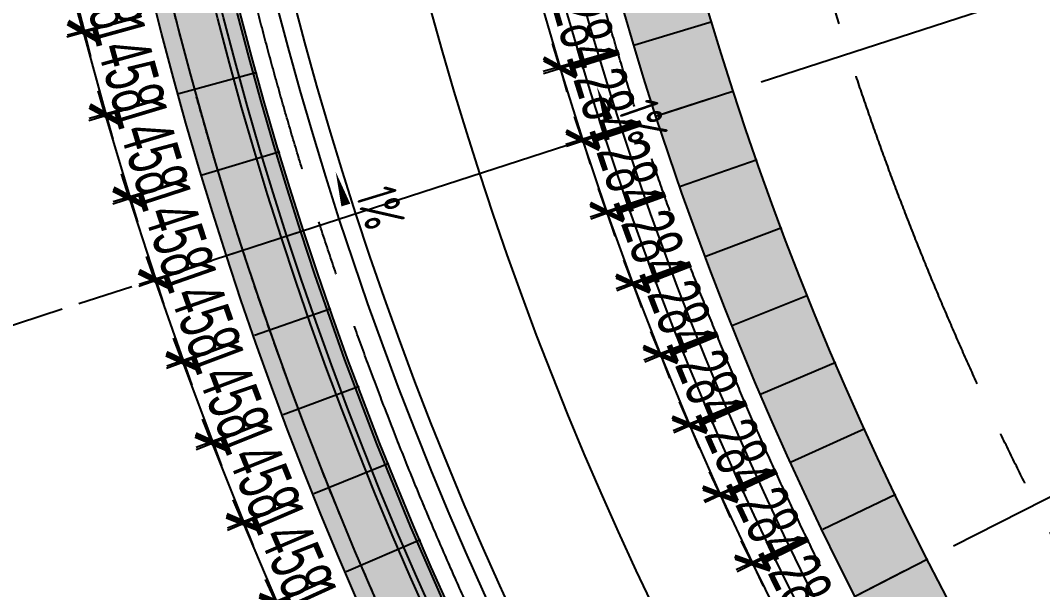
# Model space of a CAD drawing. Extents: x 104132 to 3338343, y -1228862 to 1409848.
# Drawn here: x 1695594 to 1713250, y 64637 to 74471 of the extents above; entities that cross this region are included whole.
import ezdxf

# ---------------------------------------------------------------- set-up
doc = ezdxf.new("R2010")
doc.units = 0
doc.linetypes.add('CENTER', pattern=[50.8, 31.75, -6.35, 6.35, -6.35])
doc.linetypes.add('CENTER2', pattern=[28.575, 19.05, -3.175, 3.175, -3.175])
doc.layers.get('0').update_dxf_attribs({"color": 8})
doc.layers.get('Defpoints').update_dxf_attribs({"color": 8})
for name, color, linetype in [('#幕墙线-平面', 8, 'Continuous'), ('#标注', 8, 'Continuous'), ('#轴线', 8, 'CENTER2'), ('A-ROOF-DRAN', 8, 'Continuous'), ('dim', 8, 'Continuous'), ('DIM_SYMB', 8, 'Continuous'), ('DOTE', 8, 'CENTER'), ('IEL-FINE', 8, 'Continuous'), ('分水线', 8, 'Continuous'), ('女儿墙', 8, 'Continuous')]:
    doc.layers.add(name, color=color, linetype=linetype)
doc.styles.add('JHZX', font='jrs.shx', dxfattribs={"width": 0.6, "bigfont": 'jhz.shx'})
doc.styles.add('XD2008', font='xd-hzs.shx', dxfattribs={"width": 0.7, "bigfont": 'xd-hztxt.shx'})
doc.dimstyles.new('JZBZ-300', dxfattribs={"dimscale": 300, "dimtxt": 3, "dimasz": 1.5, "dimexe": 1, "dimexo": 1, "dimgap": 0.5, "dimtad": 1, "dimdec": 0, "dimdsep": 46, "dimtxsty": 'JHZX', "dimblk1": 'ARCHTICK', "dimblk2": 'ARCHTICK', "dimsah": 1, "dimcen": 0, "dimclrd": 1, "dimclre": 1, "dimclrt": 2, "dimadec": 3, "dimazin": 2, "dimtfac": 1, "dimtdec": 0, "dimtix": 1, "dimtmove": 0, "dimatfit": 3, "dimfxl": 1, "dimtolj": 1, "dimlwd": -1, "dimlwe": -1, "dimarcsym": 1})

# ---------------------------------------------------------------- blocks, each defined once
blk = doc.blocks.new('_ARCHTICK')
at = {"color": 0, "linetype": 'ByBlock', "const_width": 0.15}
blk.add_lwpolyline([(-0.5, -0.5), (0.5, 0.5)], dxfattribs=at)
blk = doc.blocks.new('*D36')
at = {"layer": '#标注', "color": 1, "ltscale": 300, "transparency": 16777216}
for p, q in [((504305, -157983), (499367, -158766)), ((506796, -168359), (502041, -169904))]:
    blk.add_line(p, q, dxfattribs=at)
blk.add_arc((571468, -147346), 72700, 189, 198, dxfattribs=at)
at = {"layer": 'Defpoints', "color": 0, "ltscale": 300, "transparency": 16777216}
for p in [(571468, -147346), (504601, -157937), (500357, -162461), (507081, -168266)]:
    blk.add_point(p, dxfattribs=at)
at = {"layer": '#标注', "color": 1, "ltscale": 300, "transparency": 16777216, "xscale": 450, "yscale": 450, "zscale": 450}
for p, rotation in [((499663, -158719), 98.99999999999973), ((502326, -169811), 287.9999999999989)]:
    blk.add_blockref('_ARCHTICK', p, dxfattribs=dict(at, rotation=rotation))
at = {"layer": '#标注', "color": 2, "ltscale": 300, "transparency": 16777216, "insert": (501360, -164177), "char_height": 900, "attachment_point": 5, "rotation": 283.5, "style": 'JHZX'}
blk.add_mtext('\\A1;9°', dxfattribs=at)
blk = doc.blocks.new('*D37')
at = {"layer": '#标注', "color": 1, "ltscale": 300, "transparency": 16777216}
for p, q in [((506796, -168359), (502041, -169904)), ((510879, -178217), (506424, -180487))]:
    blk.add_line(p, q, dxfattribs=at)
blk.add_arc((571468, -147346), 72700, 198, 207, dxfattribs=at)
at = {"layer": 'Defpoints', "color": 0, "ltscale": 300, "transparency": 16777216}
for p in [(571468, -147346), (507081, -168266), (503597, -173399), (511147, -178081)]:
    blk.add_point(p, dxfattribs=at)
at = {"layer": '#标注', "color": 1, "ltscale": 300, "transparency": 16777216, "xscale": 450, "yscale": 450, "zscale": 450}
for p, rotation in [((502326, -169811), 107.9999999999992), ((506692, -180351), 297.0000000000004)]:
    blk.add_blockref('_ARCHTICK', p, dxfattribs=dict(at, rotation=rotation))
at = {"layer": '#标注', "color": 2, "ltscale": 300, "transparency": 16777216, "insert": (504856, -174937), "char_height": 900, "attachment_point": 5, "rotation": 292.5, "style": 'JHZX'}
blk.add_mtext('\\A1;9°', dxfattribs=at)
blk = doc.blocks.new('A$C49f573b4')
at = {"layer": '女儿墙'}
for radius in [63900, 63650]:
    blk.add_circle((0, 0), radius, dxfattribs=at)
blk = doc.blocks.new('*U481')
at = {"layer": '#幕墙线-平面', "ltscale": 300}
blk.add_line((63600, -63600), (65000, -63600), dxfattribs=at)
blk = doc.blocks.new('*U482')
at = {"layer": '#幕墙线-平面'}
for p, rotation in [((920082, -24477), 195.4285714285854), ((921454, -24082), 196.7142857142995), ((922816, -23656), 198.0000000000136), ((924168, -23200), 199.285714285728), ((925510, -22713), 200.5714285714421), ((926840, -22197), 201.8571428571557), ((928159, -21651), 203.1428571428692)]:
    blk.add_blockref('*U481', p, dxfattribs=dict(at, rotation=rotation))
blk = doc.blocks.new('*U483')
at = {"layer": '#幕墙线-平面', "ltscale": 300}
blk.add_line((55800, -55800), (57200, -55800), dxfattribs=at)
blk = doc.blocks.new('*U484')
at = {"layer": '#幕墙线-平面'}
for p, rotation in [((919211, -16611), 196.7142857142989), ((920406, -16238), 198.0000000000133), ((921592, -15838), 199.2857142857277), ((922769, -15411), 200.5714285714415), ((923936, -14958), 201.8571428571556), ((925093, -14479), 203.1428571428694), ((926239, -13974), 204.4285714285833), ((927373, -13443), 205.7142857142974), ((928495, -12887), 207.0000000000115)]:
    blk.add_blockref('*U483', p, dxfattribs=dict(at, rotation=rotation))
blk = doc.blocks.new('*D532')
at = {"layer": 'Defpoints', "color": 0, "ltscale": 300, "transparency": 16777216}
for p in [(843395, 11285), (843998, 9957), (842794, 9410)]:
    blk.add_point(p, dxfattribs=at)
at = {"layer": 'dim', "color": 1, "ltscale": 300, "transparency": 16777216}
for p, q in [((843122, 11161), (841917, 10614)), ((842191, 10738), (842004, 11148)), ((842191, 10738), (842794, 9410)), ((843725, 9833), (842521, 9286)), ((842794, 9410), (842980, 9001))]:
    blk.add_line(p, q, dxfattribs=at)
at = {"layer": 'dim', "color": 1, "ltscale": 300, "transparency": 16777216, "xscale": 450, "yscale": 450, "zscale": 450}
for p, rotation in [((842191, 10738), 294.4285714285905), ((842794, 9410), 114.4285714285906)]:
    blk.add_blockref('_ARCHTICK', p, dxfattribs=dict(at, rotation=rotation))
at = {"layer": 'dim', "color": 2, "ltscale": 300, "transparency": 16777216, "insert": (843038, 10322), "char_height": 900, "attachment_point": 5, "rotation": 294.4286, "style": 'JHZX'}
blk.add_mtext('\\A1;1458', dxfattribs=at)
blk = doc.blocks.new('*D533')
at = {"layer": 'Defpoints', "color": 0, "ltscale": 300, "transparency": 16777216}
for p in [(842837, 12633), (843410, 11292), (842194, 10772)]:
    blk.add_point(p, dxfattribs=at)
at = {"layer": 'dim', "color": 1, "ltscale": 300, "transparency": 16777216}
for p, q in [((842561, 12515), (841345, 11995)), ((841620, 12113), (841444, 12527)), ((841620, 12113), (842194, 10772)), ((843134, 11174), (841918, 10654)), ((842194, 10772), (842371, 10358))]:
    blk.add_line(p, q, dxfattribs=at)
at = {"layer": 'dim', "color": 1, "ltscale": 300, "transparency": 16777216, "xscale": 450, "yscale": 450, "zscale": 450}
for p, rotation in [((841620, 12113), 293.1428571428748), ((842194, 10772), 113.1428571428748)]:
    blk.add_blockref('_ARCHTICK', p, dxfattribs=dict(at, rotation=rotation))
at = {"layer": 'dim', "color": 2, "ltscale": 300, "transparency": 16777216, "insert": (842459, 11678), "char_height": 900, "attachment_point": 5, "rotation": 293.1429, "style": 'JHZX'}
blk.add_mtext('\\A1;1458', dxfattribs=at)
blk = doc.blocks.new('*D534')
at = {"layer": 'Defpoints', "color": 0, "ltscale": 300, "transparency": 16777216}
for p in [(842309, 13992), (842852, 12639), (841624, 12146)]:
    blk.add_point(p, dxfattribs=at)
at = {"layer": 'dim', "color": 1, "ltscale": 300, "transparency": 16777216}
for p, q in [((842031, 13881), (840803, 13388)), ((841081, 13500), (840914, 13918)), ((841081, 13500), (841624, 12146)), ((842574, 12527), (841346, 12035)), ((841624, 12146), (841792, 11729))]:
    blk.add_line(p, q, dxfattribs=at)
at = {"layer": 'dim', "color": 1, "ltscale": 300, "transparency": 16777216, "xscale": 450, "yscale": 450, "zscale": 450}
for p, rotation in [((841081, 13500), 291.8571428571602), ((841624, 12146), 111.8571428571602)]:
    blk.add_blockref('_ARCHTICK', p, dxfattribs=dict(at, rotation=rotation))
at = {"layer": 'dim', "color": 2, "ltscale": 300, "transparency": 16777216, "insert": (841910, 13046), "char_height": 900, "attachment_point": 5, "rotation": 291.8571, "style": 'JHZX'}
blk.add_mtext('\\A1;1458', dxfattribs=at)
blk = doc.blocks.new('*D535')
at = {"layer": 'Defpoints', "color": 0, "ltscale": 300, "transparency": 16777216}
for p in [(841812, 15364), (842324, 13998), (841086, 13533)]:
    blk.add_point(p, dxfattribs=at)
at = {"layer": 'dim', "color": 1, "ltscale": 300, "transparency": 16777216}
for p, q in [((841531, 15258), (840293, 14793)), ((840573, 14899), (840415, 15320)), ((840573, 14899), (841086, 13533)), ((842044, 13893), (840805, 13428)), ((841086, 13533), (841244, 13112))]:
    blk.add_line(p, q, dxfattribs=at)
at = {"layer": 'dim', "color": 1, "ltscale": 300, "transparency": 16777216, "xscale": 450, "yscale": 450, "zscale": 450}
for p, rotation in [((840573, 14899), 290.5714285714528), ((841086, 13533), 110.5714285714528)]:
    blk.add_blockref('_ARCHTICK', p, dxfattribs=dict(at, rotation=rotation))
at = {"layer": 'dim', "color": 2, "ltscale": 300, "transparency": 16777216, "insert": (841391, 14427), "char_height": 900, "attachment_point": 5, "rotation": 290.5714, "style": 'JHZX'}
blk.add_mtext('\\A1;1458', dxfattribs=at)
blk = doc.blocks.new('*D536')
at = {"layer": 'Defpoints', "color": 0, "ltscale": 300, "transparency": 16777216}
for p in [(841346, 16746), (841827, 15369), (840579, 14932)]:
    blk.add_point(p, dxfattribs=at)
at = {"layer": 'dim', "color": 1, "ltscale": 300, "transparency": 16777216}
for p, q in [((841063, 16647), (839814, 16210)), ((840097, 16309), (839948, 16733)), ((840097, 16309), (840579, 14932)), ((841544, 15270), (840296, 14833)), ((840579, 14932), (840727, 14507))]:
    blk.add_line(p, q, dxfattribs=at)
at = {"layer": 'dim', "color": 1, "ltscale": 300, "transparency": 16777216, "xscale": 450, "yscale": 450, "zscale": 450}
for p, rotation in [((840097, 16309), 289.285714285735), ((840579, 14932), 109.285714285735)]:
    blk.add_blockref('_ARCHTICK', p, dxfattribs=dict(at, rotation=rotation))
at = {"layer": 'dim', "color": 2, "ltscale": 300, "transparency": 16777216, "insert": (840904, 15819), "char_height": 900, "attachment_point": 5, "rotation": 289.2857, "style": 'JHZX'}
blk.add_mtext('\\A1;1458', dxfattribs=at)
blk = doc.blocks.new('*D537')
at = {"layer": 'Defpoints', "color": 0, "ltscale": 300, "transparency": 16777216}
for p in [(840911, 18138), (841361, 16751), (840103, 16342)]:
    blk.add_point(p, dxfattribs=at)
at = {"layer": 'dim', "color": 1, "ltscale": 300, "transparency": 16777216}
for p, q in [((840625, 18045), (839367, 17636)), ((839652, 17729), (839513, 18157)), ((839652, 17729), (840103, 16342)), ((841076, 16658), (839818, 16249)), ((840103, 16342), (840242, 15914))]:
    blk.add_line(p, q, dxfattribs=at)
at = {"layer": 'dim', "color": 1, "ltscale": 300, "transparency": 16777216, "xscale": 450, "yscale": 450, "zscale": 450}
for p, rotation in [((839652, 17729), 288.0000000000193), ((840103, 16342), 108.0000000000192)]:
    blk.add_blockref('_ARCHTICK', p, dxfattribs=dict(at, rotation=rotation))
at = {"layer": 'dim', "color": 2, "ltscale": 300, "transparency": 16777216, "insert": (840448, 17221), "char_height": 900, "attachment_point": 5, "rotation": 288, "style": 'JHZX'}
blk.add_mtext('\\A1;1458', dxfattribs=at)
blk = doc.blocks.new('*D538')
at = {"layer": 'Defpoints', "color": 0, "ltscale": 300, "transparency": 16777216}
for p in [(840507, 19539), (840926, 18142), (839659, 17762)]:
    blk.add_point(p, dxfattribs=at)
at = {"layer": 'dim', "color": 1, "ltscale": 300, "transparency": 16777216}
for p, q in [((840220, 19453), (838953, 19072)), ((839240, 19159), (839110, 19590)), ((839240, 19159), (839659, 17762)), ((840639, 18056), (839372, 17676)), ((839659, 17762), (839789, 17331))]:
    blk.add_line(p, q, dxfattribs=at)
at = {"layer": 'dim', "color": 1, "ltscale": 300, "transparency": 16777216, "xscale": 450, "yscale": 450, "zscale": 450}
for p, rotation in [((839240, 19159), 286.7142857143085), ((839659, 17762), 106.7142857143085)]:
    blk.add_blockref('_ARCHTICK', p, dxfattribs=dict(at, rotation=rotation))
at = {"layer": 'dim', "color": 2, "ltscale": 300, "transparency": 16777216, "insert": (840024, 18633), "char_height": 900, "attachment_point": 5, "rotation": 286.7143, "style": 'JHZX'}
blk.add_mtext('\\A1;1458', dxfattribs=at)
blk = doc.blocks.new('*D539')
at = {"layer": 'Defpoints', "color": 0, "ltscale": 300, "transparency": 16777216}
for p in [(840135, 20949), (840523, 19544), (839247, 19192)]:
    blk.add_point(p, dxfattribs=at)
at = {"layer": 'dim', "color": 1, "ltscale": 300, "transparency": 16777216}
for p, q in [((838859, 20597), (838740, 21031)), ((839846, 20870), (838570, 20518)), ((838859, 20597), (839247, 19192)), ((840233, 19464), (838958, 19112)), ((839247, 19192), (839367, 18758))]:
    blk.add_line(p, q, dxfattribs=at)
at = {"layer": 'dim', "color": 1, "ltscale": 300, "transparency": 16777216, "xscale": 450, "yscale": 450, "zscale": 450}
for p, rotation in [((838859, 20597), 285.4285714285944), ((839247, 19192), 105.4285714285944)]:
    blk.add_blockref('_ARCHTICK', p, dxfattribs=dict(at, rotation=rotation))
at = {"layer": 'dim', "color": 2, "ltscale": 300, "transparency": 16777216, "insert": (839632, 20054), "char_height": 900, "attachment_point": 5, "rotation": 285.4286, "style": 'JHZX'}
blk.add_mtext('\\A1;1458', dxfattribs=at)
blk = doc.blocks.new('*D540')
at = {"layer": 'Defpoints', "color": 0, "ltscale": 300, "transparency": 16777216}
for p in [(839794, 22368), (840151, 20953), (838868, 20630)]:
    blk.add_point(p, dxfattribs=at)
at = {"layer": 'dim', "color": 1, "ltscale": 300, "transparency": 16777216}
for p, q in [((838511, 22044), (838401, 22481)), ((839503, 22294), (838220, 21971)), ((838511, 22044), (838868, 20630)), ((839860, 20880), (838577, 20557)), ((838868, 20630), (838978, 20194))]:
    blk.add_line(p, q, dxfattribs=at)
at = {"layer": 'dim', "color": 1, "ltscale": 300, "transparency": 16777216, "xscale": 450, "yscale": 450, "zscale": 450}
for p, rotation in [((838511, 22044), 284.1428571428804), ((838868, 20630), 104.1428571428804)]:
    blk.add_blockref('_ARCHTICK', p, dxfattribs=dict(at, rotation=rotation))
at = {"layer": 'dim', "color": 2, "ltscale": 300, "transparency": 16777216, "insert": (839271, 21484), "char_height": 900, "attachment_point": 5, "rotation": 284.1429, "style": 'JHZX'}
blk.add_mtext('\\A1;1458', dxfattribs=at)
blk = doc.blocks.new('*D812')
at = {"layer": '#标注', "color": 1, "ltscale": 300, "transparency": 16777216}
for p, q in [((846729, 21241), (846604, 21673)), ((847736, 21531), (846440, 21158)), ((846729, 21241), (847084, 20007)), ((848091, 20297), (846796, 19924)), ((847084, 20007), (847209, 19575))]:
    blk.add_line(p, q, dxfattribs=at)
at = {"layer": 'Defpoints', "color": 0, "ltscale": 300, "transparency": 16777216}
for p in [(848024, 21614), (848379, 20380), (847084, 20007)]:
    blk.add_point(p, dxfattribs=at)
at = {"layer": '#标注', "color": 1, "ltscale": 300, "transparency": 16777216, "xscale": 450, "yscale": 450, "zscale": 450}
for p, rotation in [((846729, 21241), 286.0714285702099), ((847084, 20007), 106.0714285702099)]:
    blk.add_blockref('_ARCHTICK', p, dxfattribs=dict(at, rotation=rotation))
at = {"layer": '#标注', "color": 2, "ltscale": 300, "transparency": 16777216, "insert": (847483, 20790), "char_height": 900, "attachment_point": 5, "rotation": 286.0714, "style": 'JHZX'}
blk.add_mtext('\\A1;1284', dxfattribs=at)
blk = doc.blocks.new('*D813')
at = {"layer": '#标注', "color": 1, "ltscale": 300, "transparency": 16777216}
for p, q in [((847093, 19978), (846958, 20408)), ((848093, 20291), (846806, 19889)), ((847093, 19978), (847476, 18753)), ((848476, 19066), (847189, 18664)), ((847476, 18753), (847610, 18324))]:
    blk.add_line(p, q, dxfattribs=at)
at = {"layer": 'Defpoints', "color": 0, "ltscale": 300, "transparency": 16777216}
for p in [(848379, 20380), (848762, 19155), (847476, 18753)]:
    blk.add_point(p, dxfattribs=at)
at = {"layer": '#标注', "color": 1, "ltscale": 300, "transparency": 16777216, "xscale": 450, "yscale": 450, "zscale": 450}
for p, rotation in [((847093, 19978), 287.35714285593), ((847476, 18753), 107.35714285593)]:
    blk.add_blockref('_ARCHTICK', p, dxfattribs=dict(at, rotation=rotation))
at = {"layer": '#标注', "color": 2, "ltscale": 300, "transparency": 16777216, "insert": (847857, 19545), "char_height": 900, "attachment_point": 5, "rotation": 287.3571, "style": 'JHZX'}
blk.add_mtext('\\A1;1284', dxfattribs=at)
blk = doc.blocks.new('*D814')
at = {"layer": '#标注', "color": 1, "ltscale": 300, "transparency": 16777216}
for p, q in [((847485, 18724), (847341, 19151)), ((848478, 19059), (847201, 18629)), ((847485, 18724), (847895, 17508)), ((848888, 17843), (847611, 17412)), ((847895, 17508), (848039, 17082))]:
    blk.add_line(p, q, dxfattribs=at)
at = {"layer": 'Defpoints', "color": 0, "ltscale": 300, "transparency": 16777216}
for p in [(848762, 19155), (849172, 17939), (847895, 17508)]:
    blk.add_point(p, dxfattribs=at)
at = {"layer": '#标注', "color": 1, "ltscale": 300, "transparency": 16777216, "xscale": 450, "yscale": 450, "zscale": 450}
for p, rotation in [((847485, 18724), 288.6428571416432), ((847895, 17508), 108.6428571416432)]:
    blk.add_blockref('_ARCHTICK', p, dxfattribs=dict(at, rotation=rotation))
at = {"layer": '#标注', "color": 2, "ltscale": 300, "transparency": 16777216, "insert": (848259, 18308), "char_height": 900, "attachment_point": 5, "rotation": 288.6429, "style": 'JHZX'}
blk.add_mtext('\\A1;1284', dxfattribs=at)
blk = doc.blocks.new('*D815')
at = {"layer": '#标注', "color": 1, "ltscale": 300, "transparency": 16777216}
for p, q in [((848890, 17837), (847623, 17377)), ((847905, 17480), (847752, 17903)), ((847905, 17480), (848343, 16273)), ((849328, 16630), (848061, 16171)), ((848343, 16273), (848496, 15850))]:
    blk.add_line(p, q, dxfattribs=at)
at = {"layer": 'Defpoints', "color": 0, "ltscale": 300, "transparency": 16777216}
for p in [(849172, 17939), (849610, 16732), (848343, 16273)]:
    blk.add_point(p, dxfattribs=at)
at = {"layer": '#标注', "color": 1, "ltscale": 300, "transparency": 16777216, "xscale": 450, "yscale": 450, "zscale": 450}
for p, rotation in [((847905, 17480), 289.9285714273558), ((848343, 16273), 109.9285714273558)]:
    blk.add_blockref('_ARCHTICK', p, dxfattribs=dict(at, rotation=rotation))
at = {"layer": '#标注', "color": 2, "ltscale": 300, "transparency": 16777216, "insert": (848688, 17081), "char_height": 900, "attachment_point": 5, "rotation": 289.9286, "style": 'JHZX'}
blk.add_mtext('\\A1;1284', dxfattribs=at)
blk = doc.blocks.new('*D816')
at = {"layer": '#标注', "color": 1, "ltscale": 300, "transparency": 16777216}
for p, q in [((849330, 16624), (848074, 16136)), ((848353, 16245), (848191, 16664)), ((848353, 16245), (848818, 15048)), ((849795, 15427), (848538, 14940)), ((848818, 15048), (848981, 14629))]:
    blk.add_line(p, q, dxfattribs=at)
at = {"layer": 'Defpoints', "color": 0, "ltscale": 300, "transparency": 16777216}
for p in [(849610, 16732), (850074, 15536), (848818, 15048)]:
    blk.add_point(p, dxfattribs=at)
at = {"layer": '#标注', "color": 1, "ltscale": 300, "transparency": 16777216, "xscale": 450, "yscale": 450, "zscale": 450}
for p, rotation in [((848353, 16245), 291.2142857130701), ((848818, 15048), 111.2142857130702)]:
    blk.add_blockref('_ARCHTICK', p, dxfattribs=dict(at, rotation=rotation))
at = {"layer": '#标注', "color": 2, "ltscale": 300, "transparency": 16777216, "insert": (849145, 15864), "char_height": 900, "attachment_point": 5, "rotation": 291.2143, "style": 'JHZX'}
blk.add_mtext('\\A1;1284', dxfattribs=at)
blk = doc.blocks.new('*D817')
at = {"layer": '#标注', "color": 1, "ltscale": 300, "transparency": 16777216}
for p, q in [((849797, 15421), (848552, 14905)), ((848829, 15020), (848657, 15436)), ((848829, 15020), (849320, 13834)), ((850288, 14235), (849043, 13719)), ((849320, 13834), (849493, 13419))]:
    blk.add_line(p, q, dxfattribs=at)
at = {"layer": 'Defpoints', "color": 0, "ltscale": 300, "transparency": 16777216}
for p in [(850074, 15536), (850565, 14350), (849320, 13834)]:
    blk.add_point(p, dxfattribs=at)
at = {"layer": '#标注', "color": 1, "ltscale": 300, "transparency": 16777216, "xscale": 450, "yscale": 450, "zscale": 450}
for p, rotation in [((848829, 15020), 292.4999999987793), ((849320, 13834), 112.4999999987793)]:
    blk.add_blockref('_ARCHTICK', p, dxfattribs=dict(at, rotation=rotation))
at = {"layer": '#标注', "color": 2, "ltscale": 300, "transparency": 16777216, "insert": (849629, 14657), "char_height": 900, "attachment_point": 5, "rotation": 292.5, "style": 'JHZX'}
blk.add_mtext('\\A1;1284', dxfattribs=at)
blk = doc.blocks.new('*D818')
at = {"layer": '#标注', "color": 1, "ltscale": 300, "transparency": 16777216}
for p, q in [((850291, 14229), (849058, 13685)), ((849332, 13806), (849151, 14218)), ((849332, 13806), (849850, 12632)), ((850809, 13055), (849575, 12511)), ((849850, 12632), (850031, 12220))]:
    blk.add_line(p, q, dxfattribs=at)
at = {"layer": 'Defpoints', "color": 0, "ltscale": 300, "transparency": 16777216}
for p in [(850565, 14350), (851083, 13176), (849850, 12632)]:
    blk.add_point(p, dxfattribs=at)
at = {"layer": '#标注', "color": 1, "ltscale": 300, "transparency": 16777216, "xscale": 450, "yscale": 450, "zscale": 450}
for p, rotation in [((849332, 13806), 293.7857142844969), ((849850, 12632), 113.7857142844969)]:
    blk.add_blockref('_ARCHTICK', p, dxfattribs=dict(at, rotation=rotation))
at = {"layer": '#标注', "color": 2, "ltscale": 300, "transparency": 16777216, "insert": (850140, 13461), "char_height": 900, "attachment_point": 5, "rotation": 293.7857, "style": 'JHZX'}
blk.add_mtext('\\A1;1284', dxfattribs=at)
blk = doc.blocks.new('*D819')
at = {"layer": '#标注', "color": 1, "ltscale": 300, "transparency": 16777216}
for p, q in [((850811, 13048), (849591, 12477)), ((849862, 12604), (849672, 13012)), ((849862, 12604), (850406, 11442)), ((851355, 11886), (850135, 11315)), ((850406, 11442), (850597, 11034))]:
    blk.add_line(p, q, dxfattribs=at)
at = {"layer": 'Defpoints', "color": 0, "ltscale": 300, "transparency": 16777216}
for p in [(851083, 13176), (851627, 12013), (850406, 11442)]:
    blk.add_point(p, dxfattribs=at)
at = {"layer": '#标注', "color": 1, "ltscale": 300, "transparency": 16777216, "xscale": 450, "yscale": 450, "zscale": 450}
for p, rotation in [((849862, 12604), 295.0714285702158), ((850406, 11442), 115.0714285702158)]:
    blk.add_blockref('_ARCHTICK', p, dxfattribs=dict(at, rotation=rotation))
at = {"layer": '#标注', "color": 2, "ltscale": 300, "transparency": 16777216, "insert": (850678, 12277), "char_height": 900, "attachment_point": 5, "rotation": 295.0714, "style": 'JHZX'}
blk.add_mtext('\\A1;1284', dxfattribs=at)
blk = doc.blocks.new('*D820')
at = {"layer": '#标注', "color": 1, "ltscale": 300, "transparency": 16777216}
for p, q in [((851358, 11880), (850151, 11281)), ((850419, 11415), (850220, 11818)), ((850419, 11415), (850989, 10264)), ((851928, 10730), (850720, 10131)), ((850989, 10264), (851189, 9861))]:
    blk.add_line(p, q, dxfattribs=at)
at = {"layer": 'Defpoints', "color": 0, "ltscale": 300, "transparency": 16777216}
for p in [(851627, 12013), (852197, 10863), (850989, 10264)]:
    blk.add_point(p, dxfattribs=at)
at = {"layer": '#标注', "color": 1, "ltscale": 300, "transparency": 16777216, "xscale": 450, "yscale": 450, "zscale": 450}
for p, rotation in [((850419, 11415), 296.3571428559243), ((850989, 10264), 116.3571428559243)]:
    blk.add_blockref('_ARCHTICK', p, dxfattribs=dict(at, rotation=rotation))
at = {"layer": '#标注', "color": 2, "ltscale": 300, "transparency": 16777216, "insert": (851242, 11106), "char_height": 900, "attachment_point": 5, "rotation": 296.3571, "style": 'JHZX'}
blk.add_mtext('\\A1;1284', dxfattribs=at)
blk = doc.blocks.new('轴网20240313')
at = {"layer": '#标注', "ltscale": 300}
blk.add_circle((571467.9, -147345.9), 64700, dxfattribs=at)
at = {"layer": '#轴线', "ltscale": 300}
for p, q in [((556916.7, -152073.9), (507081.3, -168266.3)), ((557835.5, -154291.9), (511146.7, -178081))]:
    blk.add_line(p, q, dxfattribs=at)
for radius in [64700, 63300, 57500, 53700]:
    blk.add_circle((571467.9, -147345.9), radius, dxfattribs=at)
at = {"layer": '#标注', "ltscale": 300}
for base, p1, p2, picture, middle in [((500356.5, -162461.1), (504601.4, -157936.5), (507081.3, -168266.3), '*D36', (501360, -164177.3)), ((503596.6, -173399.2), (507081.3, -168266.3), (511146.7, -178081), '*D37', (504856.1, -174937.4))]:
    dim = blk.add_angular_dim_3p(base=base, center=(571467.9, -147345.9), p1=p1, p2=p2, dimstyle='JZBZ-300', dxfattribs=at)
    dim.commit()
    dim.dimension.update_dxf_attribs({"geometry": picture, "text_midpoint": middle})
blk = doc.blocks.new('ERTQWE')
at = {"layer": '#标注', "ltscale": 300}
for p1, p2, picture, middle in [((848023.8, 21613.8), (848379.1, 20380.4), '*D812', (847482.9, 20790.1)), ((848379.1, 20380.4), (848762.1, 19155.3), '*D813', (847856.9, 19544.7)), ((848762.1, 19155.3), (849172.4, 17939.1), '*D814', (848258.7, 18308.1)), ((849172.4, 17939.1), (849609.8, 16732.4), '*D815', (848688.1, 17080.9)), ((849609.8, 16732.4), (850074.3, 15535.9), '*D816', (849145, 15863.6)), ((850074.3, 15535.9), (850565.5, 14350), '*D817', (849629, 14656.8)), ((850565.5, 14350), (851083.2, 13175.5), '*D818', (850140.1, 13461.2)), ((851083.2, 13175.5), (851627.1, 12012.9), '*D819', (850677.8, 12277.3)), ((851627.1, 12012.9), (852196.9, 10862.8), '*D820', (851241.9, 11105.9))]:
    dim = blk.add_aligned_dim(p1=p1, p2=p2, distance=-1347.8, dimstyle='JZBZ-300', dxfattribs=at)
    dim.commit()
    dim.dimension.update_dxf_attribs({"geometry": picture, "text_midpoint": middle})
at = {"layer": 'dim', "ltscale": 300}
for p1, p2, distance, picture, middle in [((839794.2085, 22367.6633), (840150.5612, 20953.4417), -1322.9369, '*D540', (839271.3605, 21483.9098)), ((840134.7, 20949.4), (840522.7, 19543.6), -1322.9, '*D539', (839631.8, 20054.2)), ((840506.9, 19539.2), (840926.4, 18142.4), -1322.9, '*D538', (840024.2, 18632.9)), ((840910.7, 18137.7), (841361.4, 16750.7), -1322.9, '*D537', (840448.5, 17220.8)), ((841345.8, 16745.6), (841827.5, 15369), -1322.9, '*D536', (840904.3, 15818.5)), ((841812, 15363.6), (842324.5, 13998.2), -1322.9, '*D535', (841391.4, 14426.9)), ((842309.2, 13992.4), (842852.1, 12638.8), -1322.9, '*D534', (841909.7, 13046.5)), ((842837, 12632.7), (843410.1, 11291.7), -1322.9, '*D533', (842458.8, 11678.1)), ((843395.1, 11285.3), (843998.2, 9957.4), -1322.9, '*D532', (843038.5, 10322.3))]:
    dim = blk.add_aligned_dim(p1=p1, p2=p2, distance=distance, dimstyle='JZBZ-300', dxfattribs=at)
    dim.commit()
    dim.dimension.update_dxf_attribs({"geometry": picture, "text_midpoint": middle})
blk = doc.blocks.new('QWEDSG')
at = {"layer": 'IEL-FINE', "ltscale": 300}
h = blk.add_hatch(dxfattribs=at)
h.set_pattern_fill('DOTS', color=256, scale=200)
h.set_pattern_definition([(0, (838162.48, -28168.94), (158.75, 317.5), [0, -317.5])])
edge = h.paths.add_edge_path(flags=17)
edge.add_arc((903162, 36831), 63600, 0, 360)
edge = h.paths.add_edge_path()
edge.add_arc((903162, 36831), 65000, 0, 360)
h = blk.add_hatch(dxfattribs=at)
h.set_pattern_fill('DOTS', color=256, scale=200)
h.set_pattern_definition([(0, (845962.48, -20368.94), (158.75, 317.5), [0, -317.5])])
edge = h.paths.add_edge_path(flags=17)
edge.add_arc((903162, 36831), 55800, 0, 360)
edge = h.paths.add_edge_path()
edge.add_arc((903162, 36831), 57200, 0, 360)
at = {"layer": '#幕墙线-平面'}
for radius in [65000, 64000, 63600, 57200, 55800]:
    blk.add_circle((903162, 36831), radius, dxfattribs=at)
for name in ['ERTQWE', '*U482', '*U484']:
    blk.add_blockref(name, (0, 0), dxfattribs=at)

msp = doc.modelspace()

# ---------------------------------------------------------------- linework, layer by layer
at = {"layer": 'A-ROOF-DRAN'}
for radius in [62950, 62650, 58150]:
    msp.add_circle((1760988, 90493), radius, dxfattribs=at)
msp.add_arc((1760988, 90493), 57850, 71.70287, 331.36515, dxfattribs=at)
at = {"layer": 'DIM_SYMB'}
for points in [[(1706076, 71811, 0, 0, 0), (1705553, 73322, 0, 160, 0), (1705749, 72755, 0, 0, 0)], [(1701506, 70326, 0, 0, 0), (1701040, 71855, 0, 160, 0), (1701215, 71281, 0, 0, 0)]]:
    msp.add_lwpolyline(points, format="xyseb", dxfattribs=at)
at = {"layer": '分水线'}
msp.add_circle((1760988, 90493), 60400, dxfattribs=at)

# ---------------------------------------------------------------- block references
at = {"layer": '#幕墙线-平面'}
msp.add_blockref('QWEDSG', (857825, 53662), dxfattribs=at)
at = {"layer": '#幕墙线-平面', "ltscale": 300}
msp.add_blockref('A$C49f573b4', (1760988, 90493), dxfattribs=at)
at = {"layer": 'DOTE'}
msp.add_blockref('轴网20240313', (1189520, 237839), dxfattribs=at)

# ---------------------------------------------------------------- texts
at = {"layer": 'DIM_SYMB', "style": 'XD2008', "width": 0.7}
for rotation, p in [(289.0778, (1705908, 72938)), (286.9222, (1701381, 71458))]:
    msp.add_text('1%%%', height=700, rotation=rotation, dxfattribs=at).set_placement(p)

doc.saveas('drawing.dxf')
